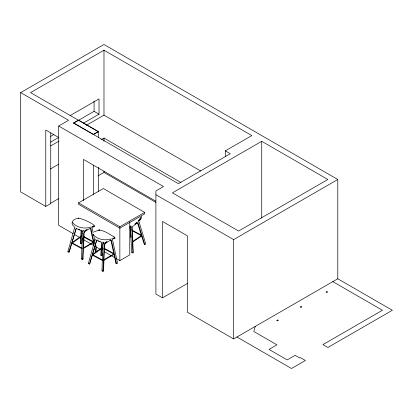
<?xml version="1.0" encoding="UTF-8"?>
<svg xmlns="http://www.w3.org/2000/svg" width="413" height="413" viewBox="0 0 413 413"><rect width="100%" height="100%" fill="white"/><g stroke="black" fill="none" stroke-linecap="round" stroke-linejoin="round"><path stroke-width="0.62" d="M94.226 243.809L91.025 228.854A1.626 1.125 -69.5 0 0 90.308 228.255A1.533 1.058 -68.6 0 0 89.817 228.348L85.192 231.404A2.297 1.585 -68.1 0 0 84.169 233.453L82.998 259.044A0.594 0.341 0 0 0 82.858 259.271L82.523 259.607L81.511 258.992L82.306 233.221M104.639 245.286L103.482 270.871A0.594 0.341 0 0 0 103.343 271.098L103.007 271.434L101.996 270.82L102.791 245.048A3.547 2.38 -65.9 0 1 104.19 242.204M82.523 259.607L83.622 233.717A3.583 2.493 -68.5 0 1 84.464 231.44A3.433 2.364 -68.2 0 1 85.217 230.557L87.107 229.277M103.007 271.434L104.107 245.544M82.29 238.105L81.903 243.247L80.798 243.629L80.303 243.396L81.149 230.196M102.532 253.148L102.388 255.074L101.283 255.456L100.787 255.224L101.634 242.023M80.798 243.629L81.759 230.124M101.283 255.456L102.243 241.951M82.776 231.678L82.868 230.392M102.775 249.932L102.92 248.001M103.209 244.145L103.353 242.214M141.747 216.35L140.957 218.942L139.357 221.048M76.131 228.941A2.302 0.929 -57.3 0 0 76.038 229.179L69.012 252.266L67.877 251.724L74.325 228.714M89.735 263.737L89.497 264.088L88.361 263.551L94.809 240.536M255.28 326.399L253.778 331.453L276.937 344.824L269.002 349.408L287.19 359.909L295.125 355.325L299.755 357.999L300.416 357.617L305.377 360.482L291.49 368.499L236.923 336.998M69.012 252.266L75.755 229.695A3.547 1.476 -58.1 0 1 76.451 228.244A2.302 0.929 -57.3 0 0 76.24 228.709M89.497 264.088L96.239 241.522M106.508 241.904L105.408 242.679M95.739 251.28L95.48 251.538L94.541 247.242M138.35 221.115L140.188 218.88M139.997 219.195L140.854 217.584L138.05 221.239M84.913 230.867L86.028 230.041M136.527 222.7L134.968 224.161L136.584 222.736M89.812 263.494L96.518 241.006A2.302 0.929 -57.3 0 1 96.725 240.536M139.362 222.87L145.81 244.088L145.252 244.305A0.594 0.341 0 0 0 144.87 244.398L144.359 244.14M136.383 223.51L133.229 226.087M80.303 243.396L80.421 243.309A0.614 0.356 0 0 0 80.514 243.071L80.772 242.705M100.787 255.224L100.906 255.131A0.614 0.356 0 0 0 100.973 255.048M67.877 251.724L68.305 251.507M88.361 263.551L88.919 263.334M72.146 242.508L81.407 235.931M72.507 242.88L81.743 236.329M92.631 254.336L101.892 247.759M92.992 254.702L102.228 248.156M110.529 239.963A1.616 1.11 -68.2 0 1 110.947 240.464L115.965 263.365L116.198 262.9M132.129 227.067L133.26 252.364A0.614 0.356 0 0 0 133.172 252.601L132.914 252.963L131.783 252.42L132.336 252.214M107.06 241.455L105.702 242.379A3.433 2.364 -68.2 0 0 104.933 243.247M132.971 241.187L141.179 235.782M132.79 241.915L141.54 236.159M83.405 247.924L93.147 242.224M83.111 248.683L93.415 242.653M103.89 259.746L113.632 254.052M103.658 260.474L113.9 254.48M50.742 132.945L50.742 203.542L45.781 206.407L20.65 191.895L20.65 92.615L103.983 44.501L337.788 179.485L337.788 278.765L233.619 338.908L187.321 312.176L187.321 235.808L162.516 221.487L162.516 297.856L155.902 294.041L155.902 190.94L163.512 186.547L58.682 126.027L58.682 225.307L73.142 233.655M225.348 156.646L225.348 150.843L251.806 135.572L103.983 50.226L30.572 92.615L80.726 121.572M70.06 115.635L99.022 98.913L99.022 114.189L83.431 123.193M58.682 126.027L68.599 120.297L20.65 92.615M225.348 150.843L230.309 153.708L178.39 183.682L73.56 122.971L78.522 120.106L98.361 131.561L98.361 137.555M50.623 136.404L53.964 134.478M73.56 123.162L94.066 111.324L99.022 114.189M50.567 142.165L58.925 137.338M50.66 145.928L59.033 141.096M86.348 125.325L103.983 115.144L200.826 171.054M73.56 122.971L93.405 134.426L98.361 131.561M50.412 168.984L58.785 164.152M101.195 139.666L103.983 138.056L180.935 182.479M50.412 203.351L58.785 198.519M97.845 175.964L103.983 172.422L155.84 202.36M78.522 202.855L103.322 188.534L144.658 212.401L144.658 213.851L119.858 228.172L78.522 204.306L78.522 202.855L119.858 226.722L144.658 212.401M261.728 141.298L172.438 192.85L238.58 231.032L327.865 179.485L261.728 141.298L261.728 218.018M129.94 226.05L130.689 236.763M116.523 258.703L119.858 260.629L129.78 254.898L129.78 221.807M155.902 194.755L233.619 239.623L337.788 179.485M162.516 297.856L187.6 283.38M110.302 240.175L105.676 243.231A2.297 1.585 -68.1 0 0 104.654 245.281M81.511 258.992L81.986 258.817M101.996 270.82L102.357 270.629M94.159 231.838L99.249 230.01L98.841 230.072C104.391 230.377 109.295 234.228 114.055 236.866M95.48 251.538L96.069 251.729A0.614 0.356 0 0 1 96.472 251.662L97.081 251.486L95.537 244.057M115.965 263.365L116.554 263.556A0.614 0.356 0 0 1 116.956 263.489L117.566 263.313L112.548 239.772A2.896 2.008 -70.6 0 0 112.16 239.318M136.811 223.077L136.992 222.994A2.297 1.399 -75 0 1 138.278 223.609L144.746 244.481M92.176 226.825L93.199 226.396L92.672 226.618M92.373 227.227C100.658 226.283 80.674 217.811 78.449 218.229L78.806 218.178C73.56 218.673 69.167 222.514 74.454 227.005M112.857 239.055L115.134 238.146L114.024 236.845M113.611 238.255L113.157 238.446L114.654 237.852L112.434 238.471M130.549 236.84L131.169 237.041M91.949 226.644L94.257 225.999L93.126 226.427M114.608 237.862L114.396 237.945M90.819 226.995C84.871 229.483 75.564 227.243 72.616 222.483L72.698 222.772M110.715 239.008L111.303 238.822M93.916 226.087L94.123 226.035M110.09 239.194C104.406 240.769 97.406 239.364 93.374 234.904M80.938 230.366L77.417 228.874M97.365 240.418L100.798 242.033M79.1 229.752L79.694 230M99.585 241.574L100.178 241.827M68.94 251.326L69.436 251.563M77.964 229.174L78.522 229.468M98.449 241.001L99.006 241.295M131.762 229.969L141.391 235.147M132.16 230.764L141.205 235.622M72.481 243.04L82.089 248.203M72.29 243.515L81.919 248.693M92.966 254.867L102.574 260.03M92.775 255.342L102.403 260.52M83.751 236.463L93.333 241.662M83.581 236.954L93.142 242.137M104.236 248.29L113.818 253.489M104.066 248.776L113.627 253.964M81.139 121.809L98.361 131.752L93.405 134.426M337.788 278.765L392.35 310.266L327.865 347.498L322.904 344.633L382.428 310.266L332.826 281.63M58.584 137.426L45.781 130.033L45.781 206.407M155.727 201.146L83.483 159.439L83.483 200.806M74.252 234.3L80.927 238.151M83.705 239.757L93.72 245.534M95.388 246.499L101.505 250.03M104.288 251.636L114.85 257.738M82.688 258.698L83.132 258.966M93.415 234.976L93.101 234.31L93.421 235.379M93.581 235.802L93.803 236.241M144.251 244.248L137.653 223.418A2.302 1.384 -74.3 0 0 137.039 222.788M94.004 244.785L90.462 228.642A1.616 1.11 -68.2 0 0 90.173 228.224M116.409 263.628L111.51 240.681A1.626 1.125 -69.5 0 0 110.792 240.082A1.533 1.058 -68.6 0 0 110.467 240.113M94.747 246.267L95.924 251.806M93.219 232.917L92.063 227.945A2.896 2.008 -70.6 0 0 91.449 227.336M94.123 237.248L94.892 240.965M131.783 252.42L130.322 227.021M130.441 225.808L130.714 231.461M130.838 233.97L130.993 237.108M132.914 252.963L131.747 227.036A2.896 1.838 -75.3 0 1 131.892 226.252M233.619 239.623L233.619 338.908M119.858 226.722L119.858 260.629M103.983 50.226L103.983 115.341M103.983 138.056L103.983 141.236M103.983 171.147L103.983 172.422M98.361 167.208L98.361 191.709M94.066 101.144L94.066 111.324M93.405 165.164L93.405 194.44M138.154 221.827A3.583 2.189 -75.2 0 1 139.372 222.855M132.124 227.067A1.626 1.012 -75 0 1 132.289 226.19M130.312 227.026A2.865 1.771 -72.9 0 1 130.41 226.236M94.773 240.552A3.583 1.415 -56.4 0 1 95.517 239.096M96.25 241.517A3.547 1.476 -58.1 0 1 97.158 239.726M96.849 240.299A2.302 0.929 -57.3 0 1 96.983 240.072M104.133 245.544A3.583 2.493 -68.5 0 1 104.948 243.267M74.288 228.73A3.583 1.415 -56.4 0 1 75.032 227.269M82.337 233.216A3.547 2.38 -65.9 0 1 83.705 230.377M99.321 229.995L98.934 230.056L99.29 230.005M78.806 218.178L78.403 218.234L78.764 218.188M277.061 320.7A0.718 0.413 0 0 0 278.259 320.514A0.718 0.413 0 0 0 277.381 320.008A0.718 0.413 0 0 0 277.061 320.7M300.55 307.138A0.718 0.413 0 0 0 301.748 306.952A0.718 0.413 0 0 0 300.87 306.446A0.718 0.413 0 0 0 300.55 307.138M326.368 292.234A0.718 0.413 0 0 0 327.566 292.048A0.718 0.413 0 0 0 326.688 291.542A0.718 0.413 0 0 0 326.368 292.234"/></g></svg>
